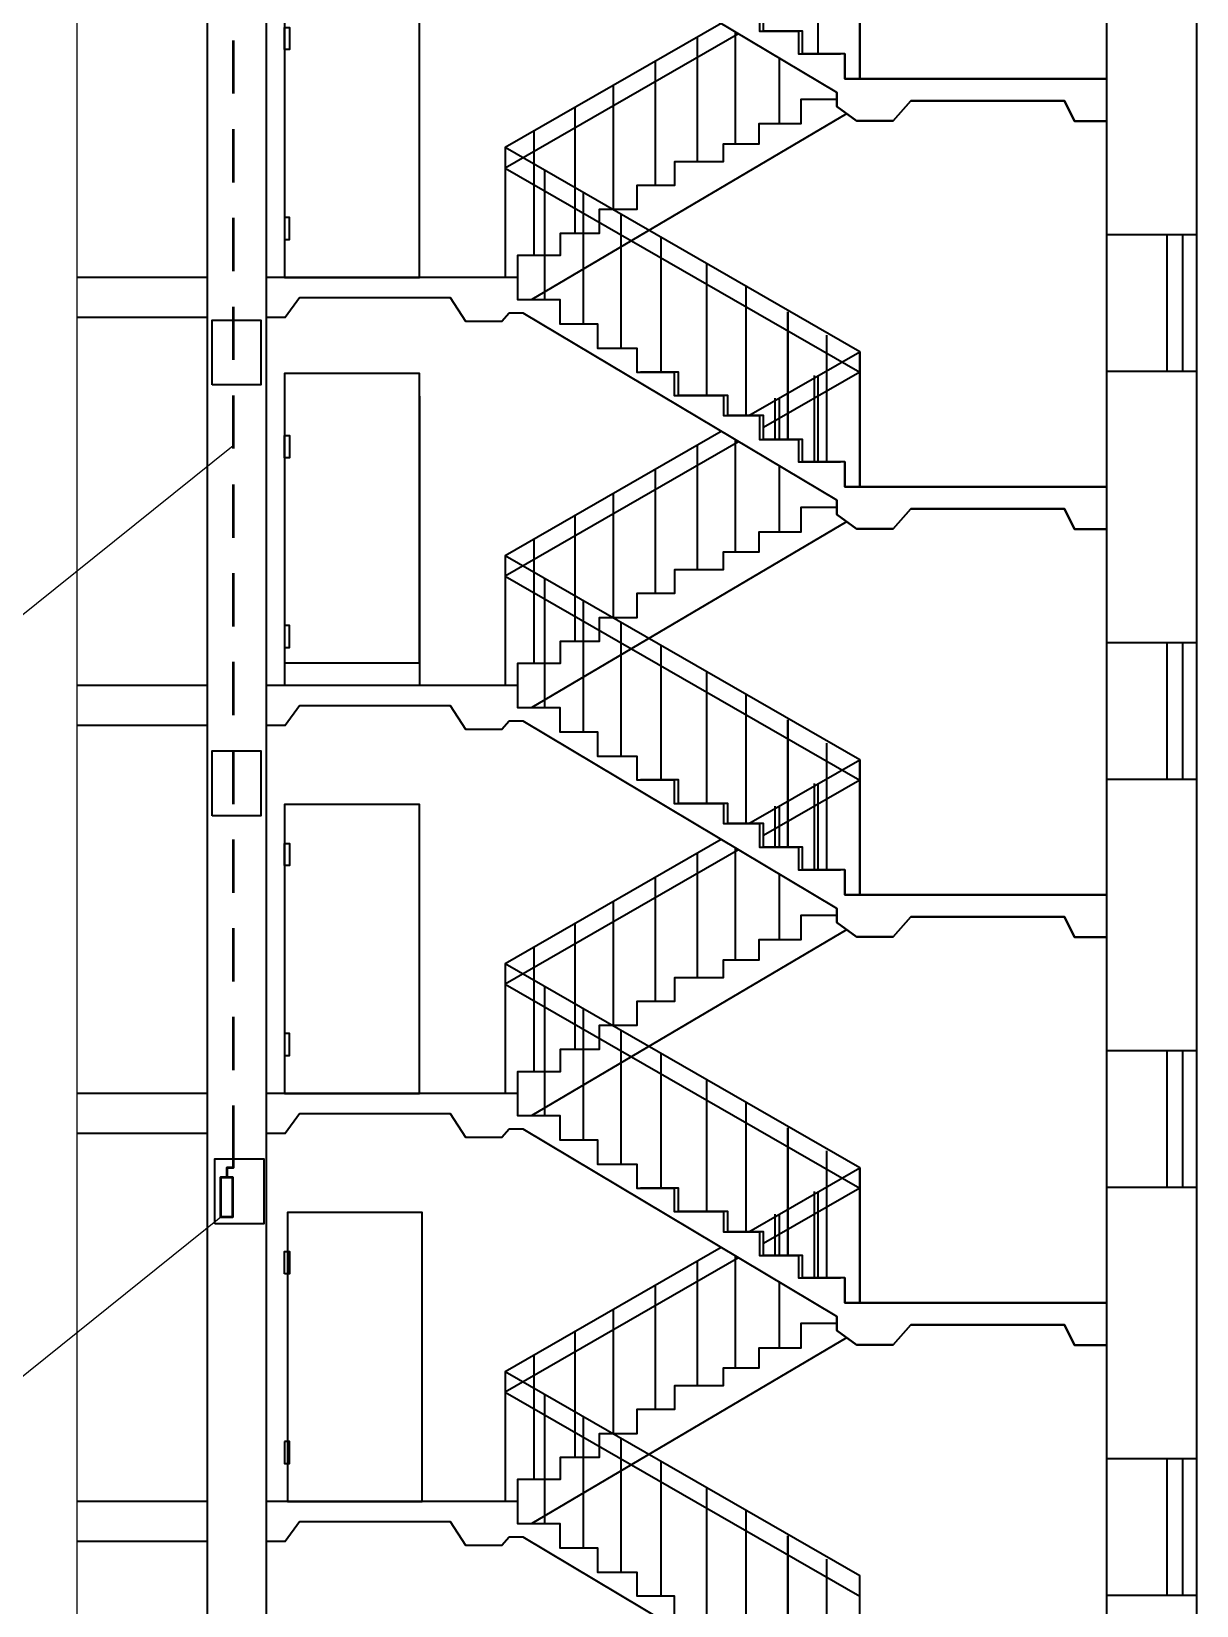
# Model space of a CAD drawing. Header units: millimetres. Extents: x -211 to 10565, y -2293 to 2244.
# Drawn here: x 4598.1 to 4680, y 30.6 to 141.4 of the extents above; entities that cross this region are included whole.
import ezdxf

# ---------------------------------------------------------------- set-up
doc = ezdxf.new("R2010")
doc.units = ezdxf.units.MM
doc.layers.add('PDF _Геометрия', color=7, linetype='Continuous')

msp = doc.modelspace()

# ---------------------------------------------------------------- linework, layer by layer
at = {"layer": 'PDF _Геометрия', "lineweight": 25}
for points in [[(4601.25, 226.57), (4601.25, 17.78), (4680.05, 17.78)], [(4612.25, 112.2), (4588.59, 93.22), (4569.93, 93.22)], [(4611.38, 57.92), (4587.75, 38.94), (4564.34, 38.94)]]:
    msp.add_lwpolyline(points, dxfattribs=at)
at = {"layer": 'PDF _Геометрия', "lineweight": 35}
for points in [[(4601.25, 181.73), (4680.05, 181.73), (4680.05, 17.78)], [(4610.41, 181.73), (4610.41, 17.78)], [(4614.56, 181.73), (4614.56, 17.78)], [(4673.72, 181.73), (4673.72, 17.78)], [(4648.54, 143.05), (4656.35, 147.53), (4656.35, 138.03), (4656.35, 147.53), (4631.4, 161.9)], [(4632.25, 152.76), (4632.25, 151.22), (4635.23, 151.22), (4635.23, 149.5), (4637.9, 149.5), (4637.9, 147.79), (4640.65, 147.79), (4640.65, 146.12), (4643.29, 146.12), (4643.29, 144.47), (4646.76, 144.47), (4646.76, 143.05), (4649.28, 143.05), (4649.28, 141.38), (4652.03, 141.38), (4652.03, 139.79), (4654.99, 139.79)], [(4654.74, 137.08), (4654.74, 136.09), (4656.12, 135.07), (4658.7, 135.07), (4659.95, 136.49), (4670.76, 136.49), (4671.46, 135.05), (4673.72, 135.05), (4671.46, 135.05), (4670.76, 136.49), (4659.95, 136.49), (4658.7, 135.07), (4656.12, 135.07), (4654.74, 136.09), (4654.74, 137.08), (4632.65, 150.26), (4631.68, 150.26), (4631.15, 149.67), (4628.63, 149.67), (4627.55, 151.34), (4616.91, 151.34), (4615.91, 149.95), (4614.56, 149.95)], [(4655.29, 139.79), (4655.29, 138.03), (4673.72, 138.03), (4655.29, 138.03), (4655.29, 139.79), (4652.31, 139.79), (4652.31, 141.38), (4649.58, 141.38), (4649.58, 143.05), (4647.06, 143.05), (4647.06, 144.47), (4643.59, 144.47), (4643.59, 146.12), (4640.92, 146.12)], [(4653.43, 139.79), (4653.43, 145.86)], [(4646.59, 141.93), (4631.4, 133.19), (4631.4, 124.05)], [(4647.82, 141.21), (4631.4, 131.75), (4656.35, 117.38), (4649.58, 113.49)], [(4644.9, 140.95), (4644.9, 132.19)], [(4647.59, 133.44), (4647.59, 141.36)], [(4641.98, 130.52), (4641.98, 139.28)], [(4650.68, 139.49), (4650.68, 134.86)], [(4639.02, 128.83), (4639.02, 137.57)], [(4654.74, 136.57), (4652.2, 136.57), (4652.2, 134.86), (4649.24, 134.86), (4649.24, 133.44), (4646.74, 133.44), (4646.74, 132.19), (4643.31, 132.19), (4643.31, 130.52), (4640.65, 130.52), (4640.65, 128.83), (4638, 128.83), (4638, 127.16), (4635.25, 127.16), (4635.25, 125.59), (4632.25, 125.59), (4632.25, 124.05), (4614.56, 124.05)], [(4655.42, 135.58), (4633.26, 122.5)], [(4636.31, 127.16), (4636.31, 136)], [(4633.43, 125.59), (4633.43, 134.35)], [(4648.54, 114.33), (4656.35, 118.82), (4656.35, 109.32), (4656.35, 118.82), (4631.4, 133.19)], [(4634.17, 122.5), (4634.17, 131.58)], [(4636.9, 120.79), (4636.9, 130.01)], [(4639.55, 119.07), (4639.55, 128.49)], [(4642.38, 117.4), (4642.38, 126.86)], [(4680.05, 127.05), (4673.72, 127.05)], [(4677.95, 127.05), (4677.95, 117.47)], [(4679.07, 127.05), (4679.07, 117.47)], [(4645.58, 115.75), (4645.58, 125.02)], [(4610.41, 124.05), (4601.25, 124.05)], [(4632.25, 124.05), (4632.25, 122.5), (4635.23, 122.5), (4635.23, 120.79), (4637.9, 120.79), (4637.9, 119.07), (4640.65, 119.07), (4640.65, 117.4), (4643.29, 117.4), (4643.29, 115.75), (4646.76, 115.75), (4646.76, 114.33), (4649.28, 114.33), (4649.28, 112.66), (4652.03, 112.66), (4652.03, 111.07), (4654.99, 111.07)], [(4648.35, 114.33), (4648.35, 123.41)], [(4654.74, 108.37), (4654.74, 107.37), (4656.12, 106.36), (4658.7, 106.36), (4659.95, 107.77), (4670.76, 107.77), (4671.46, 106.33), (4673.72, 106.33), (4671.46, 106.33), (4670.76, 107.77), (4659.95, 107.77), (4658.7, 106.36), (4656.12, 106.36), (4654.74, 107.37), (4654.74, 108.37), (4632.65, 121.55), (4631.68, 121.55), (4631.15, 120.96), (4628.63, 120.96), (4627.55, 122.63), (4616.91, 122.63), (4615.91, 121.23), (4614.56, 121.23)], [(4610.41, 121.23), (4601.25, 121.23)], [(4654.04, 111.07), (4654.04, 120)], [(4673.72, 117.47), (4680.05, 117.47)], [(4655.29, 111.07), (4655.29, 109.32), (4673.72, 109.32), (4655.29, 109.32), (4655.29, 111.07), (4652.31, 111.07), (4652.31, 112.66), (4649.58, 112.66), (4649.58, 114.33), (4647.06, 114.33), (4647.06, 115.75), (4643.59, 115.75), (4643.59, 117.4), (4640.92, 117.4)], [(4653.15, 111.07), (4653.15, 117.15)], [(4653.43, 111.07), (4653.43, 117.15)], [(4615.85, 115.6), (4615.85, 95.33)], [(4625.35, 115.69), (4625.35, 95.33)], [(4650.38, 115.56), (4650.38, 112.66)], [(4650.68, 115.56), (4650.68, 112.66)], [(4646.59, 113.21), (4631.4, 104.47), (4631.4, 95.33)], [(4647.82, 112.49), (4631.4, 103.03), (4656.35, 88.67), (4649.58, 84.77)], [(4644.9, 112.24), (4644.9, 103.48)], [(4647.59, 104.73), (4647.59, 112.64)], [(4650.68, 110.78), (4650.68, 106.14)], [(4641.98, 101.81), (4641.98, 110.57)], [(4639.02, 100.11), (4639.02, 108.85)], [(4654.74, 107.86), (4652.2, 107.86), (4652.2, 106.14), (4649.24, 106.14), (4649.24, 104.73), (4646.74, 104.73), (4646.74, 103.48), (4643.31, 103.48), (4643.31, 101.81), (4640.65, 101.81), (4640.65, 100.11), (4638, 100.11), (4638, 98.44), (4635.25, 98.44), (4635.25, 96.88), (4632.25, 96.88), (4632.25, 95.33), (4614.56, 95.33)], [(4655.42, 106.86), (4633.26, 93.79)], [(4636.31, 98.44), (4636.31, 107.29)], [(4633.43, 96.88), (4633.43, 105.64)], [(4648.54, 85.62), (4656.35, 90.1), (4656.35, 80.6), (4656.35, 90.1), (4631.4, 104.47)], [(4634.17, 93.79), (4634.17, 102.86)], [(4636.9, 92.07), (4636.9, 101.3)], [(4639.55, 90.36), (4639.55, 99.78)], [(4642.38, 88.69), (4642.38, 98.15)], [(4680.05, 98.34), (4673.72, 98.34)], [(4677.95, 98.34), (4677.95, 88.75)], [(4679.07, 98.34), (4679.07, 88.75)], [(4610.41, 95.33), (4601.25, 95.33)], [(4632.25, 95.33), (4632.25, 93.79), (4635.23, 93.79), (4635.23, 92.07), (4637.9, 92.07), (4637.9, 90.36), (4640.65, 90.36), (4640.65, 88.69), (4643.29, 88.69), (4643.29, 87.04), (4646.76, 87.04), (4646.76, 85.62), (4649.28, 85.62), (4649.28, 83.95), (4652.03, 83.95), (4652.03, 82.36), (4654.99, 82.36)], [(4645.58, 87.04), (4645.58, 96.3)], [(4648.35, 85.62), (4648.35, 94.7)], [(4654.74, 79.65), (4654.74, 78.66), (4656.12, 77.64), (4658.7, 77.64), (4659.95, 79.06), (4670.76, 79.06), (4671.46, 77.62), (4673.72, 77.62), (4671.46, 77.62), (4670.76, 79.06), (4659.95, 79.06), (4658.7, 77.64), (4656.12, 77.64), (4654.74, 78.66), (4654.74, 79.65), (4632.65, 92.83), (4631.68, 92.83), (4631.15, 92.24), (4628.63, 92.24), (4627.55, 93.91), (4616.91, 93.91), (4615.91, 92.52), (4614.56, 92.52)], [(4610.41, 92.52), (4601.25, 92.52)], [(4654.04, 82.36), (4654.04, 91.29)], [(4655.29, 82.36), (4655.29, 80.6), (4673.72, 80.6), (4655.29, 80.6), (4655.29, 82.36), (4652.31, 82.36), (4652.31, 83.95), (4649.58, 83.95), (4649.58, 85.62), (4647.06, 85.62), (4647.06, 87.04), (4643.59, 87.04), (4643.59, 88.69), (4640.92, 88.69)], [(4673.72, 88.75), (4680.05, 88.75)], [(4653.15, 82.36), (4653.15, 88.43)], [(4653.43, 82.36), (4653.43, 88.43)], [(4650.38, 86.85), (4650.38, 83.95)], [(4650.68, 86.85), (4650.68, 83.95)], [(4646.59, 84.5), (4631.4, 75.76), (4631.4, 66.62)], [(4647.82, 83.78), (4631.4, 74.32), (4656.35, 59.95), (4649.58, 56.06)], [(4644.9, 83.52), (4644.9, 74.76)], [(4647.59, 76.01), (4647.59, 83.93)], [(4650.68, 82.06), (4650.68, 77.43)], [(4641.98, 73.09), (4641.98, 81.85)], [(4639.02, 71.4), (4639.02, 80.14)], [(4654.74, 79.14), (4652.2, 79.14), (4652.2, 77.43), (4649.24, 77.43), (4649.24, 76.01), (4646.74, 76.01), (4646.74, 74.76), (4643.31, 74.76), (4643.31, 73.09), (4640.65, 73.09), (4640.65, 71.4), (4638, 71.4), (4638, 69.73), (4635.25, 69.73), (4635.25, 68.16), (4632.25, 68.16), (4632.25, 66.62), (4614.56, 66.62)], [(4655.42, 78.15), (4633.26, 65.07)], [(4636.31, 69.73), (4636.31, 78.57)], [(4633.43, 68.16), (4633.43, 76.92)], [(4648.54, 56.9), (4656.35, 61.39), (4656.35, 51.89), (4656.35, 61.39), (4631.4, 75.76)], [(4634.17, 65.07), (4634.17, 74.15)], [(4636.9, 63.36), (4636.9, 72.58)], [(4639.55, 61.64), (4639.55, 71.06)], [(4642.38, 59.97), (4642.38, 69.43)], [(4680.05, 69.62), (4673.72, 69.62)], [(4677.95, 69.62), (4677.95, 60.04)], [(4679.07, 69.62), (4679.07, 60.04)], [(4645.58, 58.32), (4645.58, 67.59)], [(4610.41, 66.62), (4601.25, 66.62)], [(4632.25, 66.62), (4632.25, 65.07), (4635.23, 65.07), (4635.23, 63.36), (4637.9, 63.36), (4637.9, 61.64), (4640.65, 61.64), (4640.65, 59.97), (4643.29, 59.97), (4643.29, 58.32), (4646.76, 58.32), (4646.76, 56.9), (4649.28, 56.9), (4649.28, 55.23), (4652.03, 55.23), (4652.03, 53.65), (4654.99, 53.65)], [(4648.35, 56.9), (4648.35, 65.98)], [(4654.74, 50.94), (4654.74, 49.94), (4656.12, 48.93), (4658.7, 48.93), (4659.95, 50.34), (4670.76, 50.34), (4671.46, 48.91), (4673.72, 48.91), (4671.46, 48.91), (4670.76, 50.34), (4659.95, 50.34), (4658.7, 48.93), (4656.12, 48.93), (4654.74, 49.94), (4654.74, 50.94), (4632.65, 64.12), (4631.68, 64.12), (4631.15, 63.53), (4628.63, 63.53), (4627.55, 65.2), (4616.91, 65.2), (4615.91, 63.8), (4614.56, 63.8)], [(4610.41, 63.8), (4601.25, 63.8)], [(4654.04, 53.65), (4654.04, 62.58)], [(4655.29, 53.65), (4655.29, 51.89), (4673.72, 51.89), (4655.29, 51.89), (4655.29, 53.65), (4652.31, 53.65), (4652.31, 55.23), (4649.58, 55.23), (4649.58, 56.9), (4647.06, 56.9), (4647.06, 58.32), (4643.59, 58.32), (4643.59, 59.97), (4640.92, 59.97)], [(4673.72, 60.04), (4680.05, 60.04)], [(4653.15, 53.65), (4653.15, 59.72)], [(4653.43, 53.65), (4653.43, 59.72)], [(4650.38, 58.13), (4650.38, 55.23)], [(4650.68, 58.13), (4650.68, 55.23)], [(4646.59, 55.78), (4631.4, 47.04), (4631.4, 37.9)], [(4647.82, 55.06), (4631.4, 45.6), (4656.35, 31.24)], [(4644.9, 54.81), (4644.9, 46.05)], [(4647.59, 47.3), (4647.59, 55.21)], [(4650.68, 53.35), (4650.68, 48.71)], [(4641.98, 44.38), (4641.98, 53.14)], [(4639.02, 42.68), (4639.02, 51.42)], [(4654.74, 50.43), (4652.2, 50.43), (4652.2, 48.71), (4649.24, 48.71), (4649.24, 47.3), (4646.74, 47.3), (4646.74, 46.05), (4643.31, 46.05), (4643.31, 44.38), (4640.65, 44.38), (4640.65, 42.68), (4638, 42.68), (4638, 41.01), (4635.25, 41.01), (4635.25, 39.45), (4632.25, 39.45), (4632.25, 37.9), (4614.56, 37.9)], [(4636.31, 41.01), (4636.31, 49.86)], [(4655.42, 49.43), (4633.26, 36.36)], [(4633.43, 39.45), (4633.43, 48.21)], [(4656.35, 23.17), (4656.35, 32.68), (4631.4, 47.04)], [(4634.17, 36.36), (4634.17, 45.44)], [(4636.9, 34.64), (4636.9, 43.87)], [(4639.55, 32.93), (4639.55, 42.35)], [(4642.38, 31.26), (4642.38, 40.72)], [(4680.05, 40.91), (4673.72, 40.91)], [(4677.95, 40.91), (4677.95, 31.32)], [(4679.07, 40.91), (4679.07, 31.32)], [(4645.58, 29.61), (4645.58, 38.88)], [(4610.41, 37.9), (4601.25, 37.9)], [(4632.25, 37.9), (4632.25, 36.36), (4635.23, 36.36), (4635.23, 34.64), (4637.9, 34.64), (4637.9, 32.93), (4640.65, 32.93), (4640.65, 31.26), (4643.29, 31.26), (4643.29, 29.61), (4646.76, 29.61), (4646.76, 28.19), (4649.28, 28.19), (4649.28, 26.52), (4652.03, 26.52), (4652.03, 24.93), (4654.99, 24.93)], [(4648.35, 28.19), (4648.35, 37.27)], [(4673.72, 20.19), (4671.46, 20.19), (4670.76, 21.63), (4659.95, 21.63), (4658.7, 20.21), (4656.12, 20.21), (4654.74, 21.23), (4654.74, 22.22), (4632.65, 35.41), (4631.68, 35.41), (4631.15, 34.81), (4628.63, 34.81), (4627.55, 36.48), (4616.91, 36.48), (4615.91, 35.09), (4614.56, 35.09)], [(4610.41, 35.09), (4601.25, 35.09)], [(4654.04, 24.93), (4654.04, 33.86)], [(4673.72, 31.32), (4680.05, 31.32)]]:
    msp.add_lwpolyline(points, dxfattribs=at)
for points in [[(4625.35, 124.05), (4625.35, 144.4), (4615.85, 144.4), (4615.85, 124.05)], [(4615.85, 140.09), (4615.85, 141.65), (4616.21, 141.65), (4616.21, 140.09)], [(4615.85, 128.28), (4615.85, 126.73), (4616.21, 126.73), (4616.21, 128.28)], [(4610.77, 116.49), (4610.77, 121.06), (4614.2, 121.06), (4614.2, 116.49)], [(4651.29, 121.63), (4651.29, 112.66)], [(4625.35, 96.94), (4625.35, 117.3), (4615.85, 117.3), (4615.85, 96.94)], [(4615.85, 111.37), (4615.85, 112.94), (4616.21, 112.94), (4616.21, 111.37)], [(4615.85, 99.56), (4615.85, 98.02), (4616.21, 98.02), (4616.21, 99.56)], [(4651.29, 92.92), (4651.29, 83.95)], [(4610.77, 86.17), (4610.77, 90.74), (4614.2, 90.74), (4614.2, 86.17)], [(4625.35, 66.62), (4625.35, 86.97), (4615.85, 86.97), (4615.85, 66.62)], [(4615.85, 82.66), (4615.85, 84.22), (4616.21, 84.22), (4616.21, 82.66)], [(4615.85, 70.85), (4615.85, 69.3), (4616.21, 69.3), (4616.21, 70.85)], [(4651.29, 64.2), (4651.29, 55.23)], [(4610.96, 57.45), (4610.96, 62.02), (4614.41, 62.02), (4614.41, 57.45)], [(4625.54, 37.9), (4625.54, 58.26), (4616.06, 58.26), (4616.06, 37.9)], [(4615.85, 53.94), (4615.85, 55.51), (4616.21, 55.51), (4616.21, 53.94)], [(4615.85, 42.13), (4615.85, 40.59), (4616.21, 40.59), (4616.21, 42.13)], [(4651.29, 35.49), (4651.29, 26.52)]]:
    msp.add_lwpolyline(points, close=True, dxfattribs=at)
at = {"layer": 'PDF _Геометрия', "color": 1, "lineweight": 50}
for points in [[(4612.25, 140.74), (4612.25, 137)], [(4612.25, 134.5), (4612.25, 130.73)], [(4612.25, 128.24), (4612.25, 124.49)], [(4612.25, 121.99), (4612.25, 118.25)], [(4612.25, 115.75), (4612.25, 112.01)], [(4612.25, 109.49), (4612.25, 105.74)], [(4612.25, 103.25), (4612.25, 99.5)], [(4612.25, 97), (4612.25, 93.26)], [(4612.25, 90.76), (4612.25, 86.99)], [(4612.25, 84.5), (4612.25, 80.75)], [(4612.25, 78.25), (4612.25, 74.51)], [(4612.25, 72.01), (4612.25, 68.27)], [(4612.25, 65.77), (4612.25, 61.39), (4611.81, 61.39), (4611.81, 60.73)]]:
    msp.add_lwpolyline(points, dxfattribs=at)
at = {"layer": 'PDF _Геометрия', "lineweight": 50}
msp.add_lwpolyline([(4611.38, 57.92), (4611.38, 60.73), (4612.21, 60.73), (4612.21, 57.92)], close=True, dxfattribs=at)

doc.saveas('drawing.dxf')
